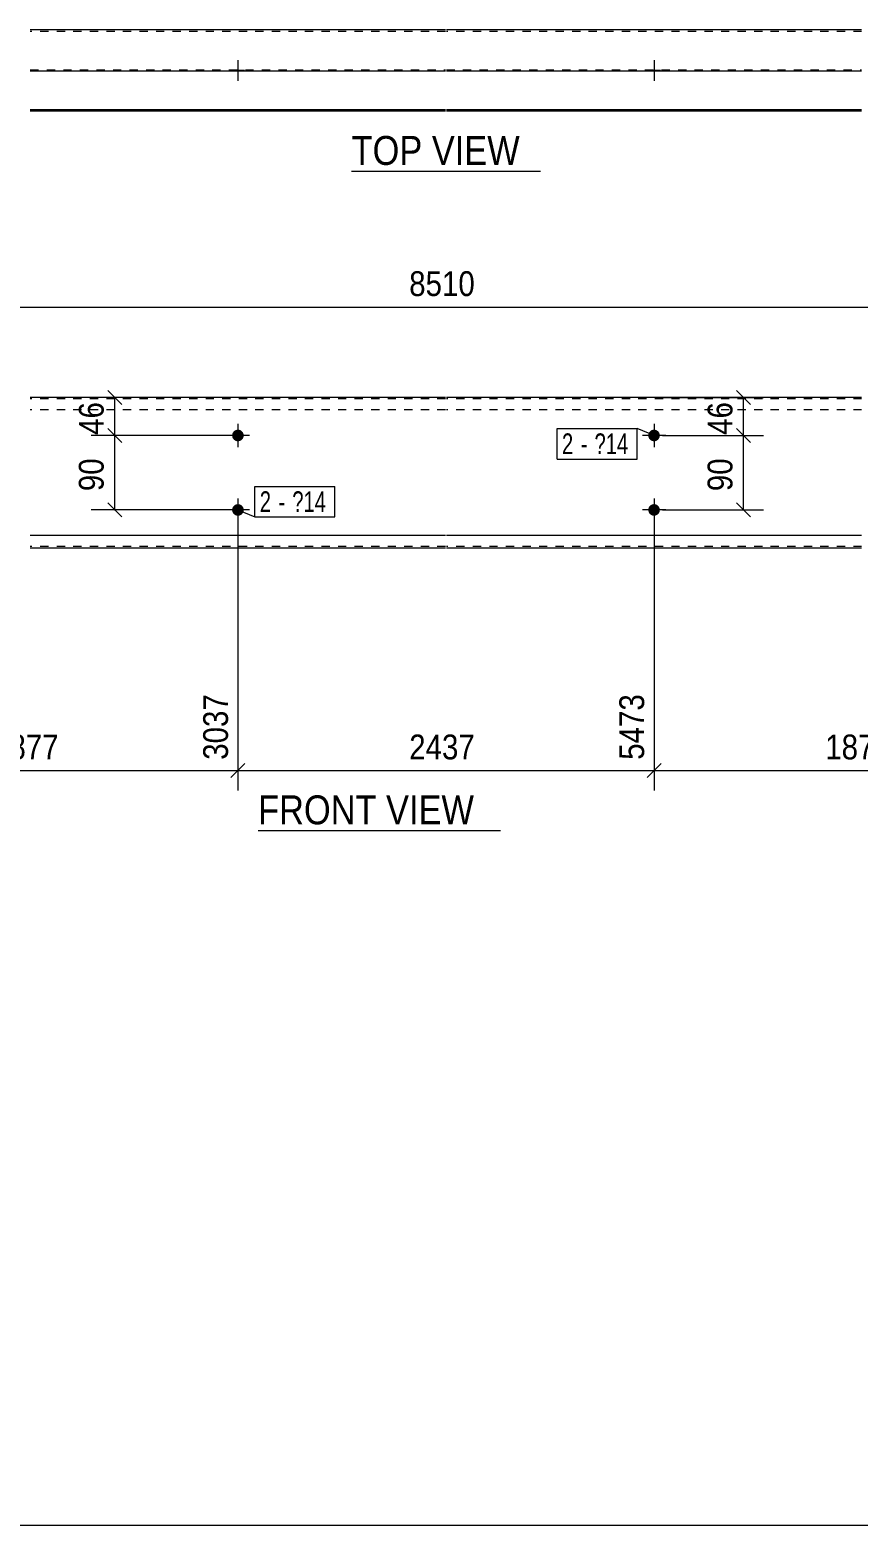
# Model space of a CAD drawing. Header units: millimetres. Extents: x 2 to 579, y 1 to 405.
# Drawn here: x 182.2 to 282.3, y 5 to 185.7 of the extents above; entities that cross this region are included whole.
import ezdxf

# ---------------------------------------------------------------- set-up
doc = ezdxf.new("R2010")
doc.units = ezdxf.units.MM
doc.linetypes.add('XKITLINE00', pattern=[0])
doc.linetypes.add('XKITLINE01', pattern=[4, 1, -1, 1, -1])
for name, color, linetype, lineweight in [('Bolt', 3, 'Continuous', 0), ('BoltMark', 7, 'Continuous', 0), ('Dimensions', 7, 'Continuous', 0), ('DrawingSheet', 5, 'Continuous', 0), ('OtherObjectType', 7, 'Continuous', 0), ('Part', 2, 'Continuous', 0)]:
    doc.layers.add(name, color=color, linetype=linetype, lineweight=lineweight)
doc.styles.add('ARIAL', font='ARIAL.TTF')
doc.styles.add('ARIAL_NARROW', font='ARIALN.TTF')

# ---------------------------------------------------------------- blocks, each defined once
blk = doc.blocks.new('*A1')
at = {"layer": 'Bolt'}
for points in [[(258.32, 136.67), (258.32, 136.63), (258.32, 136.6), (258.31, 136.56), (258.3, 136.53), (258.3, 136.5), (258.28, 136.46), (258.27, 136.43), (258.26, 136.4), (258.24, 136.37), (258.23, 136.34), (258.21, 136.31), (258.19, 136.28), (258.17, 136.26), (258.14, 136.23), (258.12, 136.2), (258.1, 136.18), (258.07, 136.16), (258.04, 136.14), (258.01, 136.12), (257.99, 136.1), (257.96, 136.08), (257.92, 136.07), (257.89, 136.05), (257.86, 136.04), (257.83, 136.03), (257.8, 136.02), (257.76, 136.01), (257.73, 136.01), (257.69, 136), (257.66, 136), (257.63, 136), (257.59, 136), (257.56, 136), (257.52, 136.01), (257.49, 136.01), (257.46, 136.02), (257.42, 136.03), (257.39, 136.04), (257.36, 136.05), (257.33, 136.07), (257.3, 136.08), (257.27, 136.1), (257.24, 136.12), (257.21, 136.14), (257.18, 136.16), (257.16, 136.18), (257.13, 136.2), (257.11, 136.23), (257.08, 136.26), (257.06, 136.28), (257.04, 136.31), (257.02, 136.34), (257.01, 136.37), (256.99, 136.4), (256.98, 136.43), (256.97, 136.46), (256.96, 136.5), (256.95, 136.53), (256.94, 136.56), (256.93, 136.6), (256.93, 136.63), (256.93, 136.67), (256.93, 136.7), (256.93, 136.73), (256.93, 136.77), (256.93, 136.8), (256.94, 136.84), (256.95, 136.87), (256.96, 136.9), (256.97, 136.94), (256.98, 136.97), (256.99, 137), (257.01, 137.03), (257.02, 137.06), (257.04, 137.09), (257.06, 137.12), (257.08, 137.14), (257.11, 137.17), (257.13, 137.19), (257.16, 137.22), (257.18, 137.24), (257.21, 137.26), (257.24, 137.28), (257.27, 137.3), (257.3, 137.32), (257.33, 137.33), (257.36, 137.35), (257.39, 137.36), (257.42, 137.37), (257.46, 137.38), (257.49, 137.39), (257.52, 137.39), (257.56, 137.4), (257.59, 137.4), (257.63, 137.4), (257.66, 137.4), (257.69, 137.4), (257.73, 137.39), (257.76, 137.39), (257.8, 137.38), (257.83, 137.37), (257.86, 137.36), (257.89, 137.35), (257.92, 137.33), (257.96, 137.32), (257.99, 137.3), (258.01, 137.28), (258.04, 137.26), (258.07, 137.24), (258.1, 137.22), (258.12, 137.19), (258.14, 137.17), (258.17, 137.14), (258.19, 137.12), (258.21, 137.09), (258.23, 137.06), (258.24, 137.03), (258.26, 137), (258.27, 136.97), (258.28, 136.94), (258.3, 136.9), (258.3, 136.87), (258.31, 136.84), (258.32, 136.8), (258.32, 136.77), (258.32, 136.73), (258.33, 136.7)], [(258.32, 127.67), (258.32, 127.63), (258.32, 127.6), (258.31, 127.56), (258.3, 127.53), (258.3, 127.5), (258.28, 127.46), (258.27, 127.43), (258.26, 127.4), (258.24, 127.37), (258.23, 127.34), (258.21, 127.31), (258.19, 127.28), (258.17, 127.26), (258.14, 127.23), (258.12, 127.2), (258.1, 127.18), (258.07, 127.16), (258.04, 127.14), (258.01, 127.12), (257.99, 127.1), (257.96, 127.08), (257.92, 127.07), (257.89, 127.05), (257.86, 127.04), (257.83, 127.03), (257.8, 127.02), (257.76, 127.01), (257.73, 127.01), (257.69, 127), (257.66, 127), (257.63, 127), (257.59, 127), (257.56, 127), (257.52, 127.01), (257.49, 127.01), (257.46, 127.02), (257.42, 127.03), (257.39, 127.04), (257.36, 127.05), (257.33, 127.07), (257.3, 127.08), (257.27, 127.1), (257.24, 127.12), (257.21, 127.14), (257.18, 127.16), (257.16, 127.18), (257.13, 127.2), (257.11, 127.23), (257.08, 127.26), (257.06, 127.28), (257.04, 127.31), (257.02, 127.34), (257.01, 127.37), (256.99, 127.4), (256.98, 127.43), (256.97, 127.46), (256.96, 127.5), (256.95, 127.53), (256.94, 127.56), (256.93, 127.6), (256.93, 127.63), (256.93, 127.67), (256.93, 127.7), (256.93, 127.73), (256.93, 127.77), (256.93, 127.8), (256.94, 127.84), (256.95, 127.87), (256.96, 127.9), (256.97, 127.94), (256.98, 127.97), (256.99, 128), (257.01, 128.03), (257.02, 128.06), (257.04, 128.09), (257.06, 128.12), (257.08, 128.14), (257.11, 128.17), (257.13, 128.19), (257.16, 128.22), (257.18, 128.24), (257.21, 128.26), (257.24, 128.28), (257.27, 128.3), (257.3, 128.32), (257.33, 128.33), (257.36, 128.35), (257.39, 128.36), (257.42, 128.37), (257.46, 128.38), (257.49, 128.39), (257.52, 128.39), (257.56, 128.4), (257.59, 128.4), (257.63, 128.4), (257.66, 128.4), (257.69, 128.4), (257.73, 128.39), (257.76, 128.39), (257.8, 128.38), (257.83, 128.37), (257.86, 128.36), (257.89, 128.35), (257.92, 128.33), (257.96, 128.32), (257.99, 128.3), (258.01, 128.28), (258.04, 128.26), (258.07, 128.24), (258.1, 128.22), (258.12, 128.19), (258.14, 128.17), (258.17, 128.14), (258.19, 128.12), (258.21, 128.09), (258.23, 128.06), (258.24, 128.03), (258.26, 128), (258.27, 127.97), (258.28, 127.94), (258.3, 127.9), (258.3, 127.87), (258.31, 127.84), (258.32, 127.8), (258.32, 127.77), (258.32, 127.73), (258.33, 127.7)]]:
    blk.add_hatch(color=3, dxfattribs=at).paths.add_polyline_path(points, flags=17)
at = {"layer": 'Bolt', "color": 3, "linetype": 'XKITLINE00', "lineweight": 0}
for p, q in [((257.63, 138.1), (257.63, 135.3)), ((259.03, 136.7), (256.23, 136.7)), ((257.63, 129.1), (257.63, 126.3)), ((259.03, 127.7), (256.23, 127.7))]:
    blk.add_line(p, q, dxfattribs=at)
blk = doc.blocks.new('*A2')
at = {"layer": 'Bolt'}
for points in [[(208.03, 136.67), (208.03, 136.63), (208.02, 136.6), (208.02, 136.56), (208.01, 136.53), (208, 136.5), (207.99, 136.46), (207.98, 136.43), (207.96, 136.4), (207.95, 136.37), (207.93, 136.34), (207.91, 136.31), (207.89, 136.28), (207.87, 136.26), (207.85, 136.23), (207.83, 136.2), (207.8, 136.18), (207.78, 136.16), (207.75, 136.14), (207.72, 136.12), (207.69, 136.1), (207.66, 136.08), (207.63, 136.07), (207.6, 136.05), (207.57, 136.04), (207.53, 136.03), (207.5, 136.02), (207.47, 136.01), (207.43, 136.01), (207.4, 136), (207.37, 136), (207.33, 136), (207.3, 136), (207.26, 136), (207.23, 136.01), (207.19, 136.01), (207.16, 136.02), (207.13, 136.03), (207.1, 136.04), (207.06, 136.05), (207.03, 136.07), (207, 136.08), (206.97, 136.1), (206.94, 136.12), (206.91, 136.14), (206.89, 136.16), (206.86, 136.18), (206.84, 136.2), (206.81, 136.23), (206.79, 136.26), (206.77, 136.28), (206.75, 136.31), (206.73, 136.34), (206.71, 136.37), (206.7, 136.4), (206.68, 136.43), (206.67, 136.46), (206.66, 136.5), (206.65, 136.53), (206.64, 136.56), (206.64, 136.6), (206.63, 136.63), (206.63, 136.67), (206.63, 136.7), (206.63, 136.73), (206.63, 136.77), (206.64, 136.8), (206.64, 136.84), (206.65, 136.87), (206.66, 136.9), (206.67, 136.94), (206.68, 136.97), (206.7, 137), (206.71, 137.03), (206.73, 137.06), (206.75, 137.09), (206.77, 137.12), (206.79, 137.14), (206.81, 137.17), (206.84, 137.19), (206.86, 137.22), (206.89, 137.24), (206.91, 137.26), (206.94, 137.28), (206.97, 137.3), (207, 137.32), (207.03, 137.33), (207.06, 137.35), (207.1, 137.36), (207.13, 137.37), (207.16, 137.38), (207.19, 137.39), (207.23, 137.39), (207.26, 137.4), (207.3, 137.4), (207.33, 137.4), (207.37, 137.4), (207.4, 137.4), (207.43, 137.39), (207.47, 137.39), (207.5, 137.38), (207.53, 137.37), (207.57, 137.36), (207.6, 137.35), (207.63, 137.33), (207.66, 137.32), (207.69, 137.3), (207.72, 137.28), (207.75, 137.26), (207.78, 137.24), (207.8, 137.22), (207.83, 137.19), (207.85, 137.17), (207.87, 137.14), (207.89, 137.12), (207.91, 137.09), (207.93, 137.06), (207.95, 137.03), (207.96, 137), (207.98, 136.97), (207.99, 136.94), (208, 136.9), (208.01, 136.87), (208.02, 136.84), (208.02, 136.8), (208.03, 136.77), (208.03, 136.73), (208.03, 136.7)], [(208.03, 127.67), (208.03, 127.63), (208.02, 127.6), (208.02, 127.56), (208.01, 127.53), (208, 127.5), (207.99, 127.46), (207.98, 127.43), (207.96, 127.4), (207.95, 127.37), (207.93, 127.34), (207.91, 127.31), (207.89, 127.28), (207.87, 127.26), (207.85, 127.23), (207.83, 127.2), (207.8, 127.18), (207.78, 127.16), (207.75, 127.14), (207.72, 127.12), (207.69, 127.1), (207.66, 127.08), (207.63, 127.07), (207.6, 127.05), (207.57, 127.04), (207.53, 127.03), (207.5, 127.02), (207.47, 127.01), (207.43, 127.01), (207.4, 127), (207.37, 127), (207.33, 127), (207.3, 127), (207.26, 127), (207.23, 127.01), (207.19, 127.01), (207.16, 127.02), (207.13, 127.03), (207.1, 127.04), (207.06, 127.05), (207.03, 127.07), (207, 127.08), (206.97, 127.1), (206.94, 127.12), (206.91, 127.14), (206.89, 127.16), (206.86, 127.18), (206.84, 127.2), (206.81, 127.23), (206.79, 127.26), (206.77, 127.28), (206.75, 127.31), (206.73, 127.34), (206.71, 127.37), (206.7, 127.4), (206.68, 127.43), (206.67, 127.46), (206.66, 127.5), (206.65, 127.53), (206.64, 127.56), (206.64, 127.6), (206.63, 127.63), (206.63, 127.67), (206.63, 127.7), (206.63, 127.73), (206.63, 127.77), (206.64, 127.8), (206.64, 127.84), (206.65, 127.87), (206.66, 127.9), (206.67, 127.94), (206.68, 127.97), (206.7, 128), (206.71, 128.03), (206.73, 128.06), (206.75, 128.09), (206.77, 128.12), (206.79, 128.14), (206.81, 128.17), (206.84, 128.19), (206.86, 128.22), (206.89, 128.24), (206.91, 128.26), (206.94, 128.28), (206.97, 128.3), (207, 128.32), (207.03, 128.33), (207.06, 128.35), (207.1, 128.36), (207.13, 128.37), (207.16, 128.38), (207.19, 128.39), (207.23, 128.39), (207.26, 128.4), (207.3, 128.4), (207.33, 128.4), (207.37, 128.4), (207.4, 128.4), (207.43, 128.39), (207.47, 128.39), (207.5, 128.38), (207.53, 128.37), (207.57, 128.36), (207.6, 128.35), (207.63, 128.33), (207.66, 128.32), (207.69, 128.3), (207.72, 128.28), (207.75, 128.26), (207.78, 128.24), (207.8, 128.22), (207.83, 128.19), (207.85, 128.17), (207.87, 128.14), (207.89, 128.12), (207.91, 128.09), (207.93, 128.06), (207.95, 128.03), (207.96, 128), (207.98, 127.97), (207.99, 127.94), (208, 127.9), (208.01, 127.87), (208.02, 127.84), (208.02, 127.8), (208.03, 127.77), (208.03, 127.73), (208.03, 127.7)]]:
    blk.add_hatch(color=3, dxfattribs=at).paths.add_polyline_path(points, flags=17)
at = {"layer": 'Bolt', "color": 3, "linetype": 'XKITLINE00', "lineweight": 0}
for p, q in [((207.33, 138.1), (207.33, 135.3)), ((208.73, 136.7), (205.93, 136.7)), ((207.33, 129.1), (207.33, 126.3)), ((208.73, 127.7), (205.93, 127.7))]:
    blk.add_line(p, q, dxfattribs=at)
blk = doc.blocks.new('*A7')
at = {"layer": 'Part', "color": 2, "linetype": 'XKITLINE00', "lineweight": 0}
for p, q in [((232.43, 141.3), (182.23, 141.3)), ((282.72, 141.3), (232.53, 141.3)), ((232.43, 124.6), (182.23, 124.6)), ((182.23, 123.1), (232.43, 123.1)), ((282.72, 124.6), (232.53, 124.6)), ((232.53, 123.1), (282.72, 123.1))]:
    blk.add_line(p, q, dxfattribs=at)
at = {"layer": 'Part', "color": 7, "linetype": 'XKITLINE01', "lineweight": 0}
for p, q in [((232.43, 141.12), (182.23, 141.12)), ((282.72, 141.12), (232.53, 141.12)), ((232.43, 139.8), (182.23, 139.8)), ((282.72, 139.8), (232.53, 139.8)), ((232.43, 123.28), (182.23, 123.28)), ((282.72, 123.28), (232.53, 123.28))]:
    blk.add_line(p, q, dxfattribs=at)
blk = doc.blocks.new('*A8')
at = {"layer": 'Bolt'}
blk.add_hatch(color=3, dxfattribs=at).paths.add_polyline_path([(258.33, 180.9), (258.33, 180.72), (256.93, 180.72), (256.93, 180.9)], flags=17)
blk.add_hatch(color=3, dxfattribs=at).paths.add_polyline_path([(258.33, 180.9), (258.33, 180.72), (256.93, 180.72), (256.93, 180.9)], flags=17)
at = {"layer": 'Bolt', "color": 3, "linetype": 'XKITLINE00', "lineweight": 0}
for p, q in [((256.93, 180.9), (256.93, 180.72)), ((256.93, 180.9), (256.93, 180.72)), ((257.63, 182.06), (257.63, 179.56)), ((257.63, 182.06), (257.63, 179.56)), ((258.33, 180.9), (258.33, 180.72)), ((258.33, 180.9), (258.33, 180.72))]:
    blk.add_line(p, q, dxfattribs=at)
blk = doc.blocks.new('*A9')
at = {"layer": 'Bolt'}
blk.add_hatch(color=3, dxfattribs=at).paths.add_polyline_path([(208.03, 180.9), (208.03, 180.72), (206.63, 180.72), (206.63, 180.9)], flags=17)
blk.add_hatch(color=3, dxfattribs=at).paths.add_polyline_path([(208.03, 180.9), (208.03, 180.72), (206.63, 180.72), (206.63, 180.9)], flags=17)
at = {"layer": 'Bolt', "color": 3, "linetype": 'XKITLINE00', "lineweight": 0}
for p, q in [((206.63, 180.9), (206.63, 180.72)), ((206.63, 180.9), (206.63, 180.72)), ((207.33, 182.06), (207.33, 179.56)), ((207.33, 182.06), (207.33, 179.56)), ((208.03, 180.9), (208.03, 180.72)), ((208.03, 180.9), (208.03, 180.72))]:
    blk.add_line(p, q, dxfattribs=at)
blk = doc.blocks.new('*A14')
at = {"layer": 'Part', "color": 2, "linetype": 'XKITLINE00', "lineweight": 0}
for p, q in [((232.43, 185.72), (182.23, 185.72)), ((282.72, 185.72), (232.53, 185.72)), ((232.43, 180.72), (182.23, 180.72)), ((282.72, 180.72), (232.53, 180.72)), ((182.23, 176.08), (232.43, 176.08)), ((232.43, 175.9), (182.23, 175.9)), ((232.53, 176.08), (282.72, 176.08)), ((282.72, 175.9), (232.53, 175.9))]:
    blk.add_line(p, q, dxfattribs=at)
at = {"layer": 'Part', "color": 7, "linetype": 'XKITLINE01', "lineweight": 0}
for p, q in [((232.43, 185.54), (182.23, 185.54)), ((282.72, 185.54), (232.53, 185.54)), ((182.23, 180.9), (232.43, 180.9)), ((232.53, 180.9), (282.72, 180.9))]:
    blk.add_line(p, q, dxfattribs=at)
blk = doc.blocks.new('*A15')
at = {"layer": 'DrawingSheet', "color": 5, "linetype": 'XKITLINE00', "lineweight": 0}
blk.add_line((5, 5), (579, 5), dxfattribs=at)
blk = doc.blocks.new('*A27')
at = {"layer": 'Dimensions', "color": 7, "linetype": 'XKITLINE00', "lineweight": 0}
for p, q in [((191.6, 137.55), (193.3, 135.85)), ((206.33, 136.7), (189.6, 136.7)), ((192.45, 127.7), (192.45, 136.7)), ((191.6, 128.55), (193.3, 126.85)), ((206.33, 127.7), (189.6, 127.7))]:
    blk.add_line(p, q, dxfattribs=at)
at = {"layer": 'Dimensions', "color": 3}
for p in [(192.45, 136.7), (192.45, 127.7)]:
    blk.add_point(p, dxfattribs=at)
at = {"layer": 'Dimensions', "color": 3, "style": 'ARIAL', "width": 0.85}
blk.add_text('90', height=3, rotation=90.0002, dxfattribs=at).set_placement((191.1, 129.97))
blk = doc.blocks.new('*A28')
at = {"layer": 'Dimensions', "color": 7, "linetype": 'XKITLINE00', "lineweight": 0}
for p, q in [((206.33, 141.3), (189.6, 141.3)), ((191.6, 142.15), (193.3, 140.45)), ((192.45, 136.7), (192.45, 141.3)), ((191.6, 137.55), (193.3, 135.85)), ((206.33, 136.7), (189.6, 136.7))]:
    blk.add_line(p, q, dxfattribs=at)
at = {"layer": 'Dimensions', "color": 3}
for p in [(192.45, 141.3), (192.45, 136.7)]:
    blk.add_point(p, dxfattribs=at)
at = {"layer": 'Dimensions', "color": 3, "style": 'ARIAL', "width": 0.85}
blk.add_text('46', height=3, rotation=90.0002, dxfattribs=at).set_placement((191.1, 136.77))
blk = doc.blocks.new('*A29')
at = {"layer": 'Dimensions', "color": 7, "linetype": 'XKITLINE00', "lineweight": 0}
for p, q in [((267.6, 137.55), (269.3, 135.85)), ((258.63, 136.7), (270.85, 136.7)), ((268.45, 127.7), (268.45, 136.7)), ((267.6, 128.55), (269.3, 126.85)), ((258.63, 127.7), (270.85, 127.7))]:
    blk.add_line(p, q, dxfattribs=at)
at = {"layer": 'Dimensions', "color": 3}
for p in [(268.45, 136.7), (268.45, 127.7)]:
    blk.add_point(p, dxfattribs=at)
at = {"layer": 'Dimensions', "color": 3, "style": 'ARIAL', "width": 0.85}
blk.add_text('90', height=3, rotation=90.0002, dxfattribs=at).set_placement((267.1, 129.97))
blk = doc.blocks.new('*A30')
at = {"layer": 'Dimensions', "color": 7, "linetype": 'XKITLINE00', "lineweight": 0}
for p, q in [((258.63, 141.3), (270.85, 141.3)), ((267.6, 142.15), (269.3, 140.45)), ((268.45, 136.7), (268.45, 141.3)), ((267.6, 137.55), (269.3, 135.85)), ((258.63, 136.7), (270.85, 136.7))]:
    blk.add_line(p, q, dxfattribs=at)
at = {"layer": 'Dimensions', "color": 3}
for p in [(268.45, 141.3), (268.45, 136.7)]:
    blk.add_point(p, dxfattribs=at)
at = {"layer": 'Dimensions', "color": 3, "style": 'ARIAL', "width": 0.85}
blk.add_text('46', height=3, rotation=90.0002, dxfattribs=at).set_placement((267.1, 136.77))
blk = doc.blocks.new('*A31')
at = {"layer": 'Dimensions', "color": 7, "linetype": 'XKITLINE00', "lineweight": 0}
blk.add_line((44.45, 152.2), (420.51, 152.2), dxfattribs=at)
at = {"layer": 'Dimensions', "color": 3, "style": 'ARIAL', "width": 0.85}
blk.add_text('8510', height=3, dxfattribs=at).set_placement((228.03, 153.55))
blk = doc.blocks.new('*A36')
at = {"layer": 'Dimensions', "color": 7, "linetype": 'XKITLINE00', "lineweight": 0}
for p, q in [((157.04, 126.7), (157.04, 93.8)), ((207.33, 126.7), (207.33, 93.8)), ((157.89, 97.05), (156.19, 95.35)), ((157.04, 96.2), (207.33, 96.2)), ((208.18, 97.05), (206.48, 95.35))]:
    blk.add_line(p, q, dxfattribs=at)
at = {"layer": 'Dimensions', "color": 3}
for p in [(157.04, 96.2), (207.33, 96.2)]:
    blk.add_point(p, dxfattribs=at)
at = {"layer": 'Dimensions', "color": 3, "style": 'ARIAL', "width": 0.85}
blk.add_text('3037', height=3, rotation=90.0002, dxfattribs=at).set_placement((206.13, 97.5))
blk.add_text('1877', height=3, dxfattribs=at).set_placement((177.73, 97.55))
blk = doc.blocks.new('*A37')
at = {"layer": 'Dimensions', "color": 7, "linetype": 'XKITLINE00', "lineweight": 0}
for p, q in [((207.33, 126.7), (207.33, 93.8)), ((257.63, 126.7), (257.63, 93.8)), ((208.18, 97.05), (206.48, 95.35)), ((207.33, 96.2), (257.63, 96.2)), ((258.47, 97.05), (256.78, 95.35))]:
    blk.add_line(p, q, dxfattribs=at)
at = {"layer": 'Dimensions', "color": 3}
for p in [(207.33, 96.2), (257.63, 96.2)]:
    blk.add_point(p, dxfattribs=at)
at = {"layer": 'Dimensions', "color": 3, "style": 'ARIAL', "width": 0.85}
blk.add_text('5473', height=3, rotation=90.0002, dxfattribs=at).set_placement((256.43, 97.5))
blk.add_text('2437', height=3, dxfattribs=at).set_placement((228.03, 97.55))
blk = doc.blocks.new('*A38')
at = {"layer": 'Dimensions', "color": 7, "linetype": 'XKITLINE00', "lineweight": 0}
for p, q in [((257.63, 126.7), (257.63, 93.8)), ((307.92, 126.7), (307.92, 93.8)), ((258.47, 97.05), (256.78, 95.35)), ((257.63, 96.2), (307.92, 96.2)), ((308.77, 97.05), (307.07, 95.35))]:
    blk.add_line(p, q, dxfattribs=at)
at = {"layer": 'Dimensions', "color": 3}
for p in [(257.63, 96.2), (307.92, 96.2)]:
    blk.add_point(p, dxfattribs=at)
at = {"layer": 'Dimensions', "color": 3, "style": 'ARIAL', "width": 0.85}
blk.add_text('7350', height=3, rotation=90.0002, dxfattribs=at).set_placement((306.72, 97.5))
blk.add_text('1877', height=3, dxfattribs=at).set_placement((278.32, 97.55))
blk = doc.blocks.new('*A45')
at = {"layer": 'BoltMark', "color": 7, "linetype": 'XKITLINE00', "lineweight": 0}
for p, q in [((209.37, 130.55), (219.06, 130.55)), ((209.37, 126.85), (209.37, 130.55)), ((219.06, 126.85), (219.06, 130.55)), ((207.33, 127.7), (209.37, 126.85)), ((209.37, 126.85), (219.06, 126.85))]:
    blk.add_line(p, q, dxfattribs=at)
at = {"layer": 'BoltMark', "color": 3, "style": 'ARIAL_NARROW', "width": 0.85}
for s, p in [('2', (209.97, 127.45)), ('-', (212.24, 127.45)), ('?14', (213.9, 127.45))]:
    blk.add_text(s, height=2.5, dxfattribs=at).set_placement(p)
blk = doc.blocks.new('*A46')
at = {"layer": 'BoltMark', "color": 7, "linetype": 'XKITLINE00', "lineweight": 0}
for p, q in [((245.9, 137.55), (255.59, 137.55)), ((245.9, 133.85), (245.9, 137.55)), ((255.59, 133.85), (255.59, 137.55)), ((257.63, 136.7), (255.59, 137.55)), ((245.9, 133.85), (255.59, 133.85))]:
    blk.add_line(p, q, dxfattribs=at)
at = {"layer": 'BoltMark', "color": 3, "style": 'ARIAL_NARROW', "width": 0.85}
for s, p in [('2', (246.5, 134.45)), ('-', (248.77, 134.45)), ('?14', (250.43, 134.45))]:
    blk.add_text(s, height=2.5, dxfattribs=at).set_placement(p)
blk = doc.blocks.new('*A48')
at = {"layer": 'OtherObjectType', "color": 7, "linetype": 'XKITLINE00', "lineweight": 0}
blk.add_line((209.77, 88.95), (239.07, 88.95), dxfattribs=at)
at = {"layer": 'OtherObjectType', "color": 7, "style": 'ARIAL', "width": 0.85}
blk.add_text('FRONT VIEW', height=3.5, dxfattribs=at).set_placement((209.77, 89.7))
blk = doc.blocks.new('*A50')
at = {"layer": 'OtherObjectType', "color": 7, "linetype": 'XKITLINE00', "lineweight": 0}
blk.add_line((221.07, 168.65), (243.89, 168.65), dxfattribs=at)
at = {"layer": 'OtherObjectType', "color": 7, "style": 'ARIAL', "width": 0.85}
blk.add_text('TOP VIEW', height=3.5, dxfattribs=at).set_placement((221.07, 169.4))

msp = doc.modelspace()

# ---------------------------------------------------------------- block references
at = {"lineweight": 0}
for name in ['*A15', '*A9', '*A8', '*A50', '*A31', '*A28', '*A30', '*A27', '*A2', '*A46', '*A1', '*A29', '*A45', '*A36', '*A37', '*A38', '*A48']:
    msp.add_blockref(name, (0, 0), dxfattribs=at)
at = {"layer": 'Part', "lineweight": 0}
for name in ['*A14', '*A7']:
    msp.add_blockref(name, (0, 0), dxfattribs=at)

doc.saveas('drawing.dxf')
